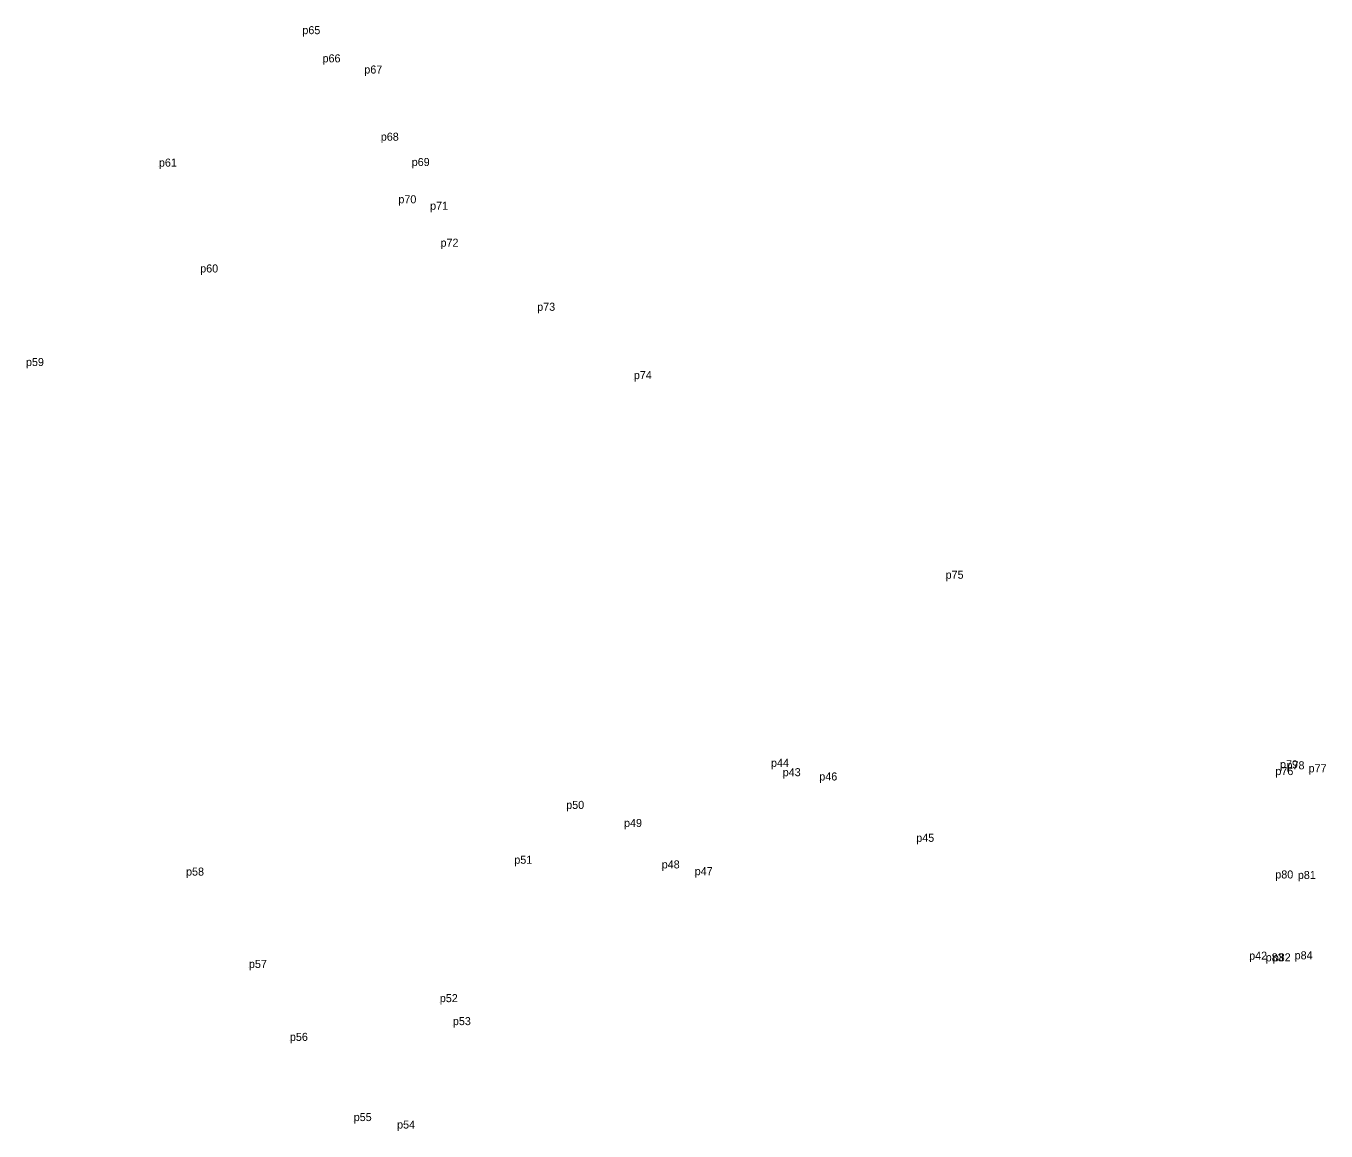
# Model space of a CAD drawing. Extents: x -2 to 54773767, y -1 to 183694297.
# Drawn here: x 547357.5 to 547648.6, y 1833447.3 to 1833694.8 of the extents above; entities that cross this region are included whole.
import ezdxf

# ---------------------------------------------------------------- set-up
doc = ezdxf.new("R2010")
doc.units = 0
doc.layers.add('Level 12', color=7, linetype='Continuous')
doc.layers.add('Level 7', color=7, linetype='Continuous')

msp = doc.modelspace()

# ---------------------------------------------------------------- linework, layer by layer
at = {"layer": 'Level 7'}
for p, q in [((547419.432, 1833692.942), (547419.432, 1833692.942)), ((547423.95, 1833686.626), (547423.95, 1833686.626)), ((547433.305, 1833684.122), (547433.305, 1833684.122)), ((547436.996, 1833669.075), (547436.996, 1833669.075)), ((547387.311, 1833663.276), (547387.311, 1833663.276)), ((547443.918, 1833663.404), (547443.918, 1833663.404)), ((547440.931, 1833655.064), (547440.931, 1833655.064)), ((547448.03, 1833653.615), (547448.03, 1833653.615)), ((547450.366, 1833645.34), (547450.366, 1833645.34)), ((547396.556, 1833639.57), (547396.556, 1833639.57)), ((547472.012, 1833630.988), (547472.012, 1833630.988)), ((547357.549, 1833618.619), (547357.549, 1833618.619)), ((547493.65, 1833615.687), (547493.65, 1833615.687)), ((547563.46, 1833570.984), (547563.46, 1833570.984)), ((547524.365, 1833528.855), (547524.365, 1833528.855)), ((547638.336, 1833528.532), (547638.336, 1833528.532)), ((547639.793, 1833528.306), (547639.793, 1833528.306)), ((547644.734, 1833527.639), (547644.734, 1833527.639)), ((547526.99, 1833526.76), (547526.99, 1833526.76)), ((547535.179, 1833525.803), (547535.179, 1833525.803)), ((547637.295, 1833527.012), (547637.295, 1833527.012)), ((547478.507, 1833519.438), (547478.507, 1833519.438)), ((547491.456, 1833515.392), (547491.456, 1833515.392)), ((547556.885, 1833512.068), (547556.885, 1833512.068)), ((547466.891, 1833507.158), (547466.891, 1833507.158)), ((547393.389, 1833504.502), (547393.389, 1833504.502)), ((547499.896, 1833506.108), (547499.896, 1833506.108)), ((547507.282, 1833504.594), (547507.282, 1833504.594)), ((547637.279, 1833503.863), (547637.279, 1833503.863)), ((547642.325, 1833503.74), (547642.325, 1833503.74)), ((547407.472, 1833483.82), (547407.472, 1833483.82)), ((547631.426, 1833485.678), (547631.426, 1833485.678)), ((547635.126, 1833485.3), (547635.126, 1833485.3)), ((547636.702, 1833485.303), (547636.702, 1833485.303)), ((547641.613, 1833485.754), (547641.613, 1833485.754)), ((547450.208, 1833476.164), (547450.208, 1833476.164)), ((547453.139, 1833471.017), (547453.139, 1833471.017)), ((547416.643, 1833467.485), (547416.643, 1833467.485)), ((547430.934, 1833449.53), (547430.934, 1833449.53)), ((547440.642, 1833447.851), (547440.642, 1833447.851))]:
    msp.add_line(p, q, dxfattribs=at)

# ---------------------------------------------------------------- texts
at = {"layer": 'Level 12'}
for s, p in [('p65', (547419.432, 1833692.942)), ('p66', (547423.95, 1833686.626)), ('p67', (547433.305, 1833684.122)), ('p68', (547436.996, 1833669.075)), ('p61', (547387.311, 1833663.276)), ('p69', (547443.918, 1833663.404)), ('p70', (547440.931, 1833655.064)), ('p71', (547448.03, 1833653.615)), ('p72', (547450.366, 1833645.34)), ('p60', (547396.556, 1833639.57)), ('p73', (547472.012, 1833630.988)), ('p59', (547357.549, 1833618.619)), ('p74', (547493.65, 1833615.687)), ('p75', (547563.46, 1833570.984)), ('p44', (547524.365, 1833528.855)), ('p79', (547638.336, 1833528.532)), ('p78', (547639.793, 1833528.306)), ('p43', (547526.99, 1833526.76)), ('p46', (547535.179, 1833525.803)), ('p76', (547637.295, 1833527.012)), ('p77', (547644.734, 1833527.639)), ('p50', (547478.507, 1833519.438)), ('p49', (547491.456, 1833515.392)), ('p45', (547556.885, 1833512.068)), ('p51', (547466.891, 1833507.158)), ('p48', (547499.896, 1833506.108)), ('p58', (547393.389, 1833504.502)), ('p47', (547507.282, 1833504.594)), ('p80', (547637.279, 1833503.863)), ('p81', (547642.325, 1833503.74)), ('p42', (547631.426, 1833485.678)), ('p83', (547635.126, 1833485.3)), ('p82', (547636.702, 1833485.303)), ('p84', (547641.613, 1833485.754)), ('p57', (547407.472, 1833483.82)), ('p52', (547450.208, 1833476.164)), ('p53', (547453.139, 1833471.017)), ('p56', (547416.643, 1833467.485)), ('p55', (547430.934, 1833449.53)), ('p54', (547440.642, 1833447.851))]:
    msp.add_text(s, height=1.8, dxfattribs=at).set_placement(p)

doc.saveas('drawing.dxf')
